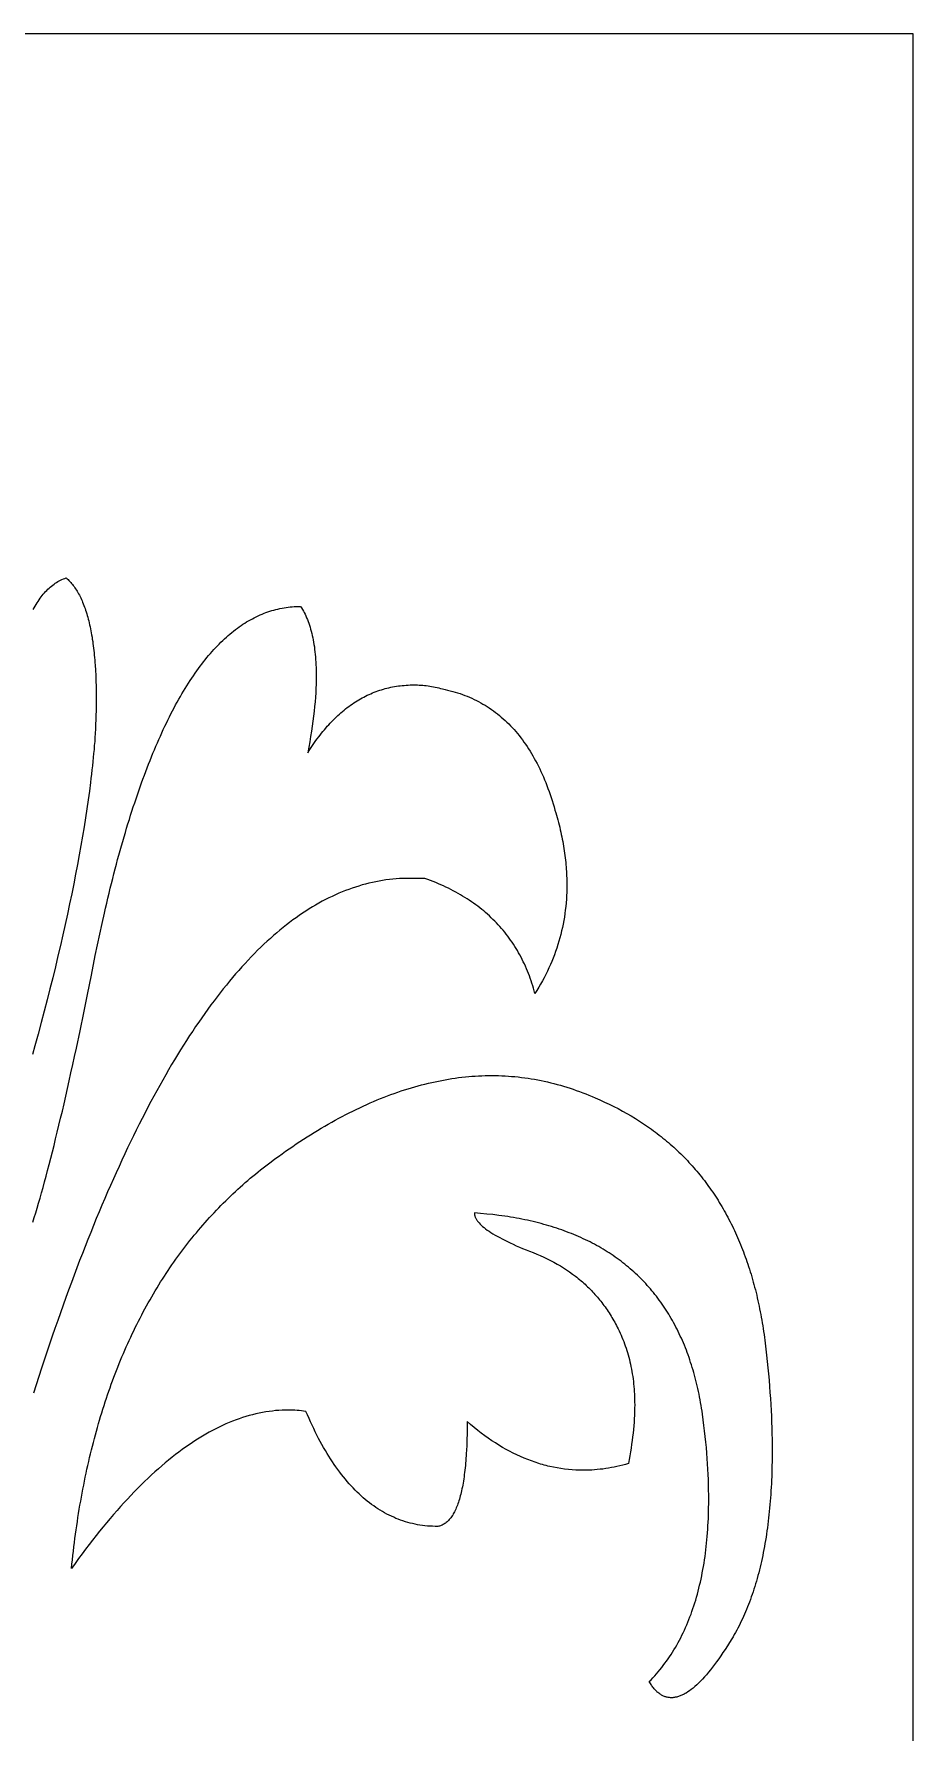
# Model space of a CAD drawing. Extents: x -128 to 128, y -212 to 212.
# Drawn here: x 9.5 to 127.7, y -16.7 to 211.7 of the extents above; entities that cross this region are included whole.
import ezdxf

# ---------------------------------------------------------------- set-up
doc = ezdxf.new("R2010")
doc.units = 0
doc.layers.add('LAYER_1', color=18, linetype='CONTINUOUS')

msp = doc.modelspace()

# ---------------------------------------------------------------- linework, layer by layer
at = {"layer": 'LAYER_1'}
for points in [[(-127.74, -211.73), (127.74, -211.73), (127.74, 211.73), (-127.74, 211.73)], [(103.37, -4.14), (103.07, -4.63), (102.77, -5.1), (102.47, -5.56), (102.18, -6), (101.89, -6.43), (101.61, -6.84), (101.32, -7.23), (101.04, -7.61), (100.77, -7.97), (100.49, -8.32), (100.22, -8.65), (99.95, -8.97), (99.69, -9.27), (99.43, -9.56), (99.17, -9.83), (98.91, -10.08), (98.66, -10.32), (98.41, -10.55), (98.16, -10.76), (97.92, -10.95), (97.68, -11.13), (97.44, -11.29), (97.21, -11.44), (97.09, -11.5), (96.97, -11.57), (96.86, -11.63), (96.74, -11.68), (96.63, -11.74), (96.52, -11.78), (96.41, -11.83), (96.29, -11.87), (96.18, -11.91), (96.07, -11.94), (95.96, -11.97), (95.85, -11.99), (95.75, -12.01), (95.64, -12.03), (95.53, -12.05), (95.43, -12.06), (95.32, -12.06), (95.21, -12.06), (95.11, -12.06), (95, -12.05), (94.9, -12.04), (94.8, -12.03), (94.69, -12.01), (94.59, -11.99), (94.49, -11.96), (94.39, -11.93), (94.29, -11.89), (94.19, -11.85), (94.09, -11.81), (94, -11.76), (93.9, -11.71), (93.8, -11.65), (93.71, -11.59), (93.62, -11.52), (93.53, -11.45), (93.43, -11.38), (93.34, -11.3), (93.26, -11.22), (93.17, -11.13), (93.08, -11.04), (92.99, -10.95), (92.91, -10.85), (92.83, -10.74), (92.74, -10.64), (92.66, -10.53), (92.58, -10.41), (92.5, -10.29), (92.42, -10.16), (92.35, -10.04), (92.27, -9.9), (92.52, -9.65), (92.76, -9.38), (93.01, -9.12), (93.24, -8.85), (93.47, -8.57), (93.7, -8.3), (93.93, -8.02), (94.15, -7.73), (94.37, -7.44), (94.58, -7.15), (94.79, -6.85), (94.99, -6.55), (95.19, -6.24), (95.39, -5.93), (95.58, -5.62), (95.77, -5.3), (95.96, -4.98), (96.14, -4.66), (96.32, -4.33), (96.49, -4), (96.66, -3.66), (96.83, -3.32), (96.99, -2.97), (97.15, -2.63), (97.3, -2.27), (97.45, -1.92), (97.6, -1.56), (97.74, -1.19), (97.88, -0.83), (98.01, -0.45), (98.14, -0.08), (98.27, 0.3), (98.39, 0.69), (98.51, 1.07), (98.62, 1.47), (98.74, 1.86), (98.84, 2.26), (98.95, 2.66), (99.04, 3.07), (99.14, 3.48), (99.23, 3.9), (99.32, 4.31), (99.4, 4.74), (99.48, 5.16), (99.56, 5.59), (99.63, 6.03), (99.7, 6.47), (99.76, 6.91), (99.82, 7.36), (99.88, 7.81), (99.93, 8.26), (99.98, 8.72), (100.02, 9.18), (100.07, 9.64), (100.1, 10.11), (100.14, 10.59), (100.16, 11.06), (100.19, 11.54), (100.21, 12.03), (100.23, 12.52), (100.24, 13.01), (100.25, 13.51), (100.26, 14.01), (100.26, 14.51), (100.26, 15.19), (100.25, 15.88), (100.23, 16.57), (100.21, 17.27), (100.18, 17.97), (100.15, 18.68), (100.11, 19.4), (100.06, 20.12), (100.01, 20.85), (99.94, 21.58), (99.87, 22.32), (99.8, 23.07), (99.71, 23.82), (99.62, 24.57), (99.53, 25.33), (99.42, 26.09), (99.36, 26.48), (99.3, 26.87), (99.24, 27.25), (99.17, 27.64), (99.1, 28.02), (99.03, 28.39), (98.96, 28.77), (98.88, 29.14), (98.8, 29.51), (98.71, 29.87), (98.63, 30.23), (98.54, 30.59), (98.45, 30.95), (98.35, 31.31), (98.25, 31.66), (98.15, 32.01), (98.05, 32.35), (97.94, 32.69), (97.83, 33.04), (97.72, 33.37), (97.61, 33.71), (97.49, 34.04), (97.37, 34.37), (97.25, 34.69), (97.12, 35.02), (96.99, 35.34), (96.86, 35.66), (96.72, 35.97), (96.59, 36.28), (96.44, 36.59), (96.3, 36.9), (96.15, 37.2), (96.01, 37.5), (95.85, 37.8), (95.7, 38.09), (95.54, 38.39), (95.38, 38.68), (95.22, 38.96), (95.05, 39.25), (94.88, 39.53), (94.71, 39.81), (94.53, 40.08), (94.36, 40.35), (94.17, 40.62), (93.99, 40.89), (93.8, 41.15), (93.61, 41.41), (93.42, 41.67), (93.23, 41.93), (93.03, 42.18), (92.83, 42.43), (92.62, 42.68), (92.42, 42.92), (92.21, 43.16), (92, 43.4), (91.78, 43.64), (91.56, 43.87), (91.34, 44.1), (91.12, 44.33), (90.89, 44.55), (90.66, 44.77), (90.43, 44.99), (90.19, 45.21), (89.95, 45.42), (89.71, 45.63), (89.47, 45.84), (89.22, 46.04), (88.97, 46.24), (88.72, 46.44), (88.47, 46.64), (88.21, 46.83), (87.95, 47.02), (87.68, 47.21), (87.41, 47.4), (87.14, 47.58), (86.87, 47.76), (86.6, 47.93), (86.32, 48.11), (86.04, 48.28), (85.75, 48.44), (85.47, 48.61), (85.18, 48.77), (84.88, 48.93), (84.59, 49.09), (84.29, 49.24), (83.99, 49.39), (83.68, 49.54), (83.38, 49.68), (83.07, 49.82), (82.75, 49.96), (82.44, 50.1), (82.12, 50.23), (81.8, 50.36), (81.47, 50.49), (81.15, 50.62), (80.81, 50.74), (80.48, 50.86), (80.15, 50.98), (79.81, 51.09), (79.47, 51.2), (79.12, 51.31), (78.77, 51.41), (78.42, 51.51), (78.07, 51.61), (77.71, 51.71), (77.36, 51.8), (76.99, 51.9), (76.63, 51.98), (76.26, 52.07), (75.89, 52.15), (75.52, 52.23), (75.14, 52.31), (74.76, 52.38), (74.38, 52.45), (74, 52.52), (73.61, 52.58), (73.22, 52.65), (72.82, 52.71), (72.43, 52.76), (72.03, 52.82), (71.22, 52.92), (70.4, 53), (69.57, 53.08), (68.73, 53.14), (68.73, 53.07), (68.74, 53), (68.75, 52.93), (68.76, 52.86), (68.78, 52.79), (68.8, 52.72), (68.83, 52.64), (68.86, 52.57), (68.89, 52.49), (68.92, 52.42), (68.97, 52.35), (69.01, 52.27), (69.06, 52.19), (69.11, 52.12), (69.17, 52.04), (69.23, 51.96), (69.36, 51.81), (69.51, 51.65), (69.67, 51.49), (69.85, 51.33), (70.04, 51.17), (70.25, 51.01), (70.47, 50.84), (70.71, 50.68), (70.97, 50.51), (71.24, 50.34), (71.52, 50.17), (71.82, 50), (72.14, 49.82), (72.47, 49.65), (72.82, 49.47), (73.18, 49.29), (73.56, 49.11), (73.95, 48.93), (74.36, 48.74), (74.79, 48.56), (75.23, 48.37), (75.68, 48.19), (76.15, 48), (76.63, 47.81), (77.12, 47.61), (77.6, 47.41), (78.07, 47.2), (78.54, 46.98), (78.99, 46.75), (79.44, 46.51), (79.88, 46.27), (80.31, 46.02), (80.73, 45.76), (81.14, 45.49), (81.54, 45.21), (81.94, 44.93), (82.33, 44.64), (82.52, 44.49), (82.71, 44.34), (82.89, 44.18), (83.08, 44.03), (83.26, 43.87), (83.44, 43.71), (83.62, 43.55), (83.79, 43.39), (83.97, 43.22), (84.14, 43.05), (84.31, 42.88), (84.47, 42.71), (84.64, 42.54), (84.8, 42.36), (84.96, 42.19), (85.12, 42.01), (85.28, 41.83), (85.43, 41.64), (85.58, 41.46), (85.73, 41.27), (85.88, 41.08), (86.03, 40.89), (86.17, 40.69), (86.31, 40.5), (86.45, 40.3), (86.59, 40.1), (86.72, 39.9), (86.86, 39.7), (86.99, 39.49), (87.12, 39.28), (87.24, 39.07), (87.37, 38.86), (87.49, 38.65), (87.61, 38.43), (87.73, 38.21), (87.84, 37.99), (87.96, 37.77), (88.07, 37.55), (88.2, 37.27), (88.34, 36.99), (88.46, 36.71), (88.59, 36.42), (88.71, 36.13), (88.82, 35.84), (88.93, 35.55), (89.04, 35.25), (89.14, 34.96), (89.24, 34.65), (89.33, 34.35), (89.42, 34.04), (89.5, 33.73), (89.59, 33.42), (89.66, 33.1), (89.73, 32.79), (89.8, 32.47), (89.87, 32.14), (89.92, 31.82), (89.98, 31.49), (90.03, 31.16), (90.08, 30.82), (90.12, 30.49), (90.16, 30.15), (90.19, 29.81), (90.22, 29.46), (90.24, 29.12), (90.26, 28.77), (90.28, 28.42), (90.29, 28.06), (90.29, 27.71), (90.3, 27.35), (90.29, 26.89), (90.28, 26.42), (90.27, 25.95), (90.24, 25.47), (90.21, 24.99), (90.17, 24.51), (90.13, 24.02), (90.08, 23.53), (90.02, 23.03), (89.96, 22.53), (89.89, 22.02), (89.82, 21.51), (89.74, 21), (89.65, 20.48), (89.56, 19.96), (89.46, 19.43), (89.07, 19.32), (88.69, 19.22), (88.3, 19.13), (87.92, 19.04), (87.54, 18.96), (87.16, 18.88), (86.78, 18.82), (86.4, 18.76), (86.02, 18.7), (85.64, 18.66), (85.27, 18.62), (84.89, 18.59), (84.52, 18.56), (84.15, 18.55), (83.77, 18.53), (83.4, 18.53), (82.89, 18.54), (82.39, 18.56), (81.88, 18.59), (81.38, 18.63), (80.88, 18.69), (80.37, 18.76), (79.87, 18.84), (79.37, 18.94), (78.88, 19.05), (78.63, 19.1), (78.38, 19.17), (78.13, 19.23), (77.88, 19.3), (77.64, 19.37), (77.39, 19.45), (76.9, 19.6), (76.41, 19.78), (75.91, 19.96), (75.43, 20.16), (74.94, 20.37), (74.45, 20.59), (73.97, 20.83), (73.48, 21.08), (73, 21.34), (72.52, 21.61), (72.03, 21.9), (71.56, 22.2), (71.08, 22.51), (70.6, 22.84), (70.12, 23.18), (69.65, 23.53), (69.18, 23.9), (68.7, 24.28), (68.23, 24.67), (67.76, 25.07), (67.76, 24.24), (67.75, 23.44), (67.73, 22.67), (67.7, 21.92), (67.67, 21.19), (67.65, 20.84), (67.63, 20.49), (67.6, 20.15), (67.58, 19.82), (67.55, 19.49), (67.52, 19.16), (67.49, 18.85), (67.45, 18.54), (67.42, 18.23), (67.38, 17.94), (67.34, 17.65), (67.3, 17.36), (67.26, 17.08), (67.21, 16.81), (67.17, 16.54), (67.12, 16.28), (67.07, 16.03), (67.01, 15.78), (66.96, 15.54), (66.9, 15.3), (66.84, 15.07), (66.78, 14.85), (66.72, 14.63), (66.65, 14.42), (66.59, 14.22), (66.52, 14.02), (66.45, 13.83), (66.38, 13.64), (66.3, 13.46), (66.23, 13.29), (66.15, 13.12), (66.07, 12.96), (65.99, 12.8), (65.9, 12.65), (65.82, 12.51), (65.73, 12.38), (65.64, 12.25), (65.55, 12.12), (65.45, 12), (65.36, 11.89), (65.26, 11.79), (65.16, 11.69), (65.06, 11.59), (64.96, 11.51), (64.85, 11.42), (64.74, 11.35), (64.63, 11.28), (64.52, 11.22), (64.41, 11.16), (64.29, 11.11), (64.18, 11.07), (64.06, 11.03), (63.94, 11), (63.81, 10.97), (63.46, 10.98), (63.12, 10.99), (62.77, 11.01), (62.43, 11.03), (62.09, 11.07), (61.75, 11.11), (61.41, 11.16), (61.08, 11.21), (60.75, 11.28), (60.42, 11.35), (60.1, 11.43), (59.77, 11.52), (59.45, 11.61), (59.13, 11.71), (58.81, 11.82), (58.5, 11.94), (58.19, 12.06), (57.88, 12.2), (57.57, 12.34), (57.26, 12.48), (56.96, 12.64), (56.66, 12.8), (56.36, 12.97), (56.06, 13.15), (55.77, 13.33), (55.48, 13.53), (55.19, 13.73), (54.9, 13.94), (54.62, 14.15), (54.33, 14.37), (54.05, 14.6), (53.78, 14.84), (53.5, 15.09), (53.23, 15.34), (52.96, 15.6), (52.69, 15.87), (52.42, 16.15), (52.16, 16.43), (51.89, 16.72), (51.63, 17.02), (51.38, 17.32), (51.12, 17.64), (50.87, 17.96), (50.62, 18.29), (50.37, 18.62), (50.12, 18.97), (49.88, 19.32), (49.64, 19.68), (49.4, 20.05), (49.16, 20.42), (48.92, 20.8), (48.69, 21.19), (48.46, 21.59), (48.23, 21.99), (48.01, 22.4), (47.78, 22.82), (47.56, 23.25), (47.34, 23.68), (47.12, 24.13), (46.91, 24.58), (46.7, 25.03), (46.49, 25.5), (46.28, 25.97), (46.07, 26.45), (45.77, 26.49), (45.47, 26.53), (45.18, 26.56), (44.88, 26.58), (44.6, 26.6), (44.31, 26.62), (44.03, 26.63), (43.76, 26.63), (43.32, 26.62), (42.88, 26.61), (42.44, 26.58), (42, 26.55), (41.56, 26.5), (41.11, 26.44), (40.67, 26.38), (40.23, 26.3), (39.79, 26.21), (39.34, 26.11), (38.9, 26), (38.45, 25.88), (38.01, 25.75), (37.56, 25.61), (37.11, 25.46), (36.67, 25.3), (36.22, 25.13), (35.77, 24.95), (35.32, 24.76), (34.87, 24.55), (34.42, 24.34), (33.97, 24.12), (33.52, 23.88), (33.07, 23.64), (32.62, 23.39), (32.16, 23.12), (31.71, 22.85), (31.26, 22.56), (30.8, 22.26), (30.35, 21.96), (29.89, 21.64), (29.44, 21.31), (28.98, 20.98), (28.52, 20.63), (28.06, 20.27), (27.61, 19.9), (27.15, 19.52), (26.69, 19.13), (26.23, 18.73), (25.77, 18.32), (25.31, 17.9), (24.85, 17.47), (24.38, 17.03), (23.92, 16.57), (23.46, 16.11), (22.99, 15.64), (22.53, 15.15), (22.06, 14.66), (21.6, 14.15), (21.13, 13.64), (20.67, 13.11), (20.2, 12.58), (19.73, 12.03), (19.26, 11.48), (18.79, 10.91), (18.32, 10.33), (17.85, 9.74), (17.38, 9.14), (16.91, 8.54), (16.44, 7.92), (15.97, 7.29), (15.49, 6.65), (15.02, 6), (14.54, 5.33), (14.6, 5.92), (14.67, 6.5), (14.73, 7.08), (14.8, 7.65), (14.86, 8.23), (14.94, 8.8), (15.01, 9.37), (15.09, 9.93), (15.16, 10.5), (15.24, 11.06), (15.33, 11.62), (15.41, 12.18), (15.5, 12.73), (15.59, 13.28), (15.68, 13.83), (15.78, 14.38), (15.87, 14.92), (15.97, 15.46), (16.08, 16), (16.18, 16.54), (16.29, 17.07), (16.4, 17.61), (16.51, 18.14), (16.62, 18.66), (16.74, 19.19), (16.86, 19.71), (16.98, 20.23), (17.1, 20.75), (17.23, 21.26), (17.35, 21.77), (17.49, 22.28), (17.62, 22.79), (17.75, 23.3), (17.89, 23.8), (18.03, 24.3), (18.17, 24.8), (18.32, 25.29), (18.46, 25.78), (18.61, 26.27), (18.77, 26.76), (18.92, 27.25), (19.08, 27.73), (19.24, 28.21), (19.4, 28.69), (19.56, 29.16), (19.73, 29.64), (19.89, 30.11), (20.07, 30.57), (20.24, 31.04), (20.41, 31.5), (20.59, 31.96), (20.77, 32.42), (20.95, 32.88), (21.14, 33.33), (21.33, 33.78), (21.52, 34.23), (21.71, 34.68), (21.9, 35.12), (22.1, 35.56), (22.3, 36), (22.5, 36.43), (22.7, 36.87), (22.91, 37.3), (23.12, 37.73), (23.33, 38.15), (23.54, 38.58), (23.76, 39), (23.98, 39.42), (24.2, 39.83), (24.42, 40.25), (24.65, 40.66), (24.87, 41.07), (25.1, 41.47), (25.34, 41.88), (25.57, 42.28), (25.81, 42.68), (26.05, 43.08), (26.29, 43.47), (26.53, 43.86), (26.78, 44.25), (27.03, 44.64), (27.28, 45.02), (27.54, 45.4), (27.79, 45.78), (28.05, 46.16), (28.31, 46.54), (28.57, 46.91), (28.84, 47.28), (29.11, 47.64), (29.38, 48.01), (29.65, 48.37), (29.93, 48.73), (30.2, 49.09), (30.48, 49.44), (30.76, 49.8), (31.05, 50.15), (31.34, 50.49), (31.63, 50.84), (31.92, 51.18), (32.21, 51.52), (32.51, 51.86), (32.81, 52.19), (33.11, 52.53), (33.41, 52.86), (33.72, 53.18), (34.03, 53.51), (34.34, 53.83), (34.65, 54.15), (34.96, 54.47), (35.28, 54.79), (35.6, 55.1), (35.92, 55.41), (36.25, 55.72), (36.58, 56.02), (36.91, 56.33), (37.24, 56.63), (37.57, 56.93), (37.91, 57.22), (38.25, 57.51), (38.59, 57.81), (38.93, 58.09), (39.28, 58.38), (39.63, 58.66), (39.98, 58.94), (40.33, 59.22), (40.69, 59.5), (41.05, 59.77), (41.41, 60.04), (41.89, 60.4), (42.37, 60.75), (42.86, 61.1), (43.34, 61.44), (43.82, 61.77), (44.3, 62.1), (44.78, 62.43), (45.26, 62.75), (45.74, 63.06), (46.22, 63.37), (46.7, 63.67), (47.17, 63.96), (47.65, 64.25), (48.13, 64.54), (48.6, 64.82), (49.08, 65.09), (49.55, 65.36), (50.02, 65.62), (50.5, 65.88), (50.97, 66.13), (51.44, 66.38), (51.91, 66.62), (52.38, 66.85), (52.85, 67.08), (53.32, 67.3), (53.78, 67.52), (54.25, 67.73), (54.72, 67.94), (55.18, 68.14), (55.65, 68.34), (56.11, 68.53), (56.58, 68.71), (57.04, 68.89), (57.5, 69.06), (57.96, 69.23), (58.43, 69.39), (58.89, 69.55), (59.35, 69.7), (59.81, 69.84), (60.26, 69.98), (60.72, 70.12), (61.18, 70.24), (61.64, 70.37), (62.09, 70.48), (62.55, 70.59), (63, 70.7), (63.46, 70.8), (63.91, 70.89), (64.36, 70.98), (64.82, 71.06), (65.27, 71.14), (65.72, 71.21), (66.17, 71.28), (66.62, 71.34), (67.07, 71.39), (67.52, 71.44), (67.97, 71.48), (68.41, 71.52), (68.86, 71.55), (69.31, 71.58), (69.75, 71.6), (70.2, 71.61), (70.64, 71.62), (71.09, 71.62), (71.53, 71.62), (71.97, 71.61), (72.42, 71.59), (72.86, 71.57), (73.31, 71.55), (73.75, 71.51), (74.19, 71.48), (74.63, 71.43), (75.07, 71.38), (75.51, 71.32), (75.95, 71.26), (76.39, 71.19), (76.83, 71.12), (77.26, 71.04), (77.7, 70.96), (78.14, 70.86), (78.57, 70.77), (79.01, 70.66), (79.44, 70.56), (79.87, 70.44), (80.3, 70.32), (80.74, 70.19), (81.17, 70.06), (81.6, 69.93), (82.02, 69.78), (82.45, 69.63), (82.88, 69.48), (83.31, 69.32), (83.73, 69.15), (84.15, 68.98), (84.58, 68.8), (85, 68.62), (85.63, 68.35), (86.26, 68.06), (86.88, 67.77), (87.48, 67.47), (88.08, 67.17), (88.67, 66.85), (89.26, 66.53), (89.83, 66.19), (90.39, 65.85), (90.95, 65.5), (91.5, 65.14), (91.77, 64.96), (92.04, 64.77), (92.3, 64.59), (92.57, 64.4), (92.83, 64.21), (93.09, 64.02), (93.34, 63.82), (93.6, 63.62), (93.85, 63.42), (94.1, 63.22), (94.35, 63.02), (94.6, 62.81), (94.84, 62.6), (95.08, 62.39), (95.32, 62.18), (95.56, 61.97), (95.8, 61.75), (96.03, 61.53), (96.26, 61.31), (96.49, 61.09), (96.72, 60.87), (96.94, 60.64), (97.17, 60.41), (97.39, 60.18), (97.6, 59.95), (97.82, 59.71), (98.03, 59.47), (98.25, 59.23), (98.45, 58.99), (98.66, 58.75), (98.87, 58.5), (99.07, 58.25), (99.27, 58), (99.47, 57.75), (99.67, 57.5), (99.86, 57.24), (100.05, 56.98), (100.24, 56.72), (100.43, 56.46), (100.61, 56.19), (100.8, 55.93), (100.98, 55.66), (101.16, 55.39), (101.34, 55.11), (101.51, 54.84), (101.68, 54.56), (101.85, 54.28), (102.02, 54), (102.19, 53.71), (102.35, 53.43), (102.51, 53.14), (102.67, 52.85), (102.83, 52.56), (102.98, 52.26), (103.14, 51.96), (103.29, 51.66), (103.44, 51.36), (103.58, 51.06), (103.73, 50.76), (103.87, 50.45), (104.01, 50.14), (104.14, 49.83), (104.28, 49.51), (104.41, 49.2), (104.54, 48.88), (104.67, 48.56), (104.8, 48.24), (104.92, 47.91), (105.05, 47.59), (105.17, 47.26), (105.28, 46.93), (105.4, 46.59), (105.51, 46.26), (105.63, 45.92), (105.73, 45.58), (105.84, 45.24), (105.95, 44.9), (106.05, 44.55), (106.15, 44.2), (106.25, 43.85), (106.34, 43.5), (106.44, 43.15), (106.53, 42.79), (106.62, 42.43), (106.71, 42.07), (106.79, 41.71), (106.87, 41.34), (106.96, 40.98), (107.03, 40.61), (107.11, 40.24), (107.18, 39.86), (107.26, 39.49), (107.33, 39.11), (107.39, 38.73), (107.46, 38.35), (107.52, 37.97), (107.58, 37.58), (107.64, 37.19), (107.7, 36.8), (107.75, 36.41), (107.81, 36.01), (107.86, 35.62), (107.91, 35.22), (107.95, 34.82), (107.99, 34.41), (108.04, 34.01), (108.13, 33.16), (108.21, 32.31), (108.29, 31.48), (108.37, 30.64), (108.44, 29.82), (108.5, 29), (108.55, 28.19), (108.6, 27.39), (108.65, 26.59), (108.69, 25.8), (108.72, 25.01), (108.75, 24.23), (108.77, 23.46), (108.78, 22.69), (108.79, 21.93), (108.79, 21.17), (108.79, 20.66), (108.79, 20.15), (108.78, 19.65), (108.77, 19.15), (108.76, 18.66), (108.75, 18.17), (108.73, 17.68), (108.71, 17.19), (108.69, 16.71), (108.66, 16.24), (108.63, 15.76), (108.6, 15.29), (108.57, 14.83), (108.53, 14.37), (108.5, 13.91), (108.45, 13.45), (108.41, 13), (108.36, 12.55), (108.32, 12.11), (108.26, 11.67), (108.21, 11.23), (108.15, 10.8), (108.09, 10.37), (108.03, 9.94), (107.97, 9.52), (107.9, 9.1), (107.83, 8.69), (107.76, 8.28), (107.68, 7.87), (107.6, 7.47), (107.52, 7.07), (107.44, 6.67), (107.35, 6.28), (107.26, 5.89), (107.17, 5.5), (107.08, 5.12), (106.98, 4.74), (106.88, 4.36), (106.78, 3.99), (106.67, 3.62), (106.57, 3.26), (106.46, 2.9), (106.35, 2.54), (106.23, 2.19), (106.11, 1.84), (105.99, 1.49), (105.87, 1.15), (105.74, 0.81), (105.61, 0.47), (105.48, 0.14), (105.35, -0.19), (105.21, -0.52), (105.07, -0.84), (104.93, -1.16), (104.79, -1.47), (104.64, -1.78), (104.49, -2.09), (104.34, -2.39), (104.18, -2.69), (104.03, -2.99), (103.87, -3.28), (103.7, -3.57), (103.54, -3.86)]]:
    msp.add_lwpolyline(points, close=True, dxfattribs=at)
for points in [[(9.39, 134.3), (9.51, 134.53), (9.64, 134.76), (9.77, 134.99), (9.9, 135.2), (10.04, 135.41), (10.18, 135.62), (10.32, 135.82), (10.46, 136.01), (10.6, 136.19), (10.75, 136.37), (10.9, 136.55), (11.05, 136.72), (11.21, 136.88), (11.37, 137.03), (11.53, 137.18), (11.69, 137.32), (11.85, 137.46), (12.02, 137.59), (12.19, 137.72), (12.36, 137.84), (12.54, 137.95), (12.72, 138.06), (12.89, 138.16), (13.08, 138.25), (13.26, 138.34), (13.45, 138.42), (13.64, 138.5), (13.83, 138.57), (13.95, 138.46), (14.08, 138.34), (14.2, 138.22), (14.32, 138.09), (14.44, 137.96), (14.55, 137.83), (14.66, 137.69), (14.78, 137.55), (14.88, 137.4), (14.99, 137.25), (15.1, 137.09), (15.2, 136.93), (15.3, 136.76), (15.4, 136.59), (15.5, 136.42), (15.6, 136.24), (15.69, 136.06), (15.78, 135.87), (15.87, 135.68), (15.96, 135.48), (16.04, 135.28), (16.13, 135.07), (16.21, 134.86), (16.29, 134.65), (16.37, 134.43), (16.44, 134.21), (16.52, 133.98), (16.59, 133.75), (16.66, 133.51), (16.73, 133.27), (16.79, 133.02), (16.86, 132.77), (16.92, 132.52), (16.98, 132.26), (17.04, 131.99), (17.09, 131.73), (17.15, 131.45), (17.2, 131.18), (17.25, 130.9), (17.3, 130.61), (17.34, 130.32), (17.39, 130.03), (17.43, 129.73), (17.47, 129.42), (17.51, 129.12), (17.55, 128.8), (17.58, 128.49), (17.61, 128.17), (17.64, 127.84), (17.67, 127.51), (17.7, 127.18), (17.72, 126.84), (17.77, 126.15), (17.8, 125.44), (17.83, 124.71), (17.85, 123.97), (17.86, 123.21), (17.87, 122.43), (17.86, 121.85), (17.86, 121.26), (17.85, 120.67), (17.83, 120.08), (17.82, 119.48), (17.79, 118.87), (17.77, 118.26), (17.74, 117.63), (17.7, 117.1), (17.66, 116.57), (17.61, 116.04), (17.57, 115.5), (17.52, 114.95), (17.46, 114.4), (17.41, 113.85), (17.35, 113.3), (17.29, 112.74), (17.22, 112.17), (17.16, 111.6), (17.09, 111.03), (16.94, 109.87), (16.78, 108.7), (16.61, 107.51), (16.43, 106.31), (16.23, 105.08), (16.03, 103.84), (15.81, 102.59), (15.59, 101.32), (15.35, 100.03), (15.1, 98.73), (14.84, 97.41), (14.57, 96.07), (14.29, 94.72), (14, 93.35), (13.69, 91.96), (13.38, 90.56), (13.05, 89.14), (12.71, 87.71), (12.37, 86.26), (12.01, 84.79), (11.64, 83.31), (11.26, 81.81), (10.87, 80.29), (10.46, 78.76), (10.05, 77.21), (9.63, 75.64), (9.31, 74.47)], [(9.33, 51.92), (9.52, 52.52), (9.72, 53.15), (9.91, 53.79), (10.11, 54.45), (10.31, 55.14), (10.51, 55.84), (10.71, 56.57), (10.92, 57.31), (11.13, 58.08), (11.33, 58.87), (11.55, 59.67), (11.76, 60.5), (11.97, 61.35), (12.19, 62.21), (12.41, 63.1), (12.63, 64.01), (12.85, 64.94), (13.08, 65.88), (13.31, 66.85), (13.54, 67.84), (13.77, 68.85), (14, 69.88), (14.24, 70.93), (14.47, 72), (14.71, 73.09), (14.95, 74.2), (15.2, 75.33), (15.69, 77.65), (16.19, 80.06), (16.7, 82.54), (17.21, 85.11), (17.74, 87.76), (18.04, 89.21), (18.34, 90.65), (18.65, 92.06), (18.96, 93.45), (19.12, 94.13), (19.28, 94.81), (19.44, 95.48), (19.6, 96.15), (19.76, 96.81), (19.92, 97.47), (20.09, 98.12), (20.25, 98.77), (20.42, 99.41), (20.59, 100.04), (20.75, 100.67), (20.92, 101.29), (21.09, 101.91), (21.27, 102.52), (21.44, 103.12), (21.61, 103.72), (21.79, 104.31), (21.96, 104.9), (22.14, 105.48), (22.32, 106.06), (22.49, 106.63), (22.67, 107.2), (22.85, 107.75), (23.04, 108.31), (23.22, 108.86), (23.4, 109.4), (23.59, 109.93), (23.77, 110.46), (23.96, 110.99), (24.15, 111.51), (24.34, 112.02), (24.53, 112.53), (24.72, 113.03), (24.91, 113.53), (25.1, 114.02), (25.3, 114.5), (25.49, 114.98), (25.69, 115.45), (25.89, 115.92), (26.09, 116.38), (26.29, 116.84), (26.49, 117.29), (26.69, 117.73), (26.89, 118.17), (27.09, 118.6), (27.3, 119.03), (27.5, 119.45), (27.71, 119.87), (27.92, 120.28), (28.13, 120.68), (28.34, 121.08), (28.55, 121.47), (28.76, 121.86), (28.98, 122.24), (29.19, 122.62), (29.4, 122.99), (29.62, 123.35), (29.84, 123.71), (30.06, 124.06), (30.28, 124.41), (30.5, 124.75), (30.72, 125.08), (30.94, 125.41), (31.16, 125.74), (31.39, 126.06), (31.61, 126.37), (31.84, 126.68), (32.07, 126.98), (32.3, 127.27), (32.53, 127.56), (32.76, 127.85), (32.99, 128.12), (33.22, 128.4), (33.46, 128.66), (33.69, 128.92), (33.93, 129.18), (34.17, 129.43), (34.4, 129.67), (34.64, 129.91), (34.88, 130.14), (35.13, 130.37), (35.37, 130.59), (35.61, 130.8), (35.86, 131.01), (36.1, 131.22), (36.35, 131.41), (36.6, 131.61), (36.85, 131.79), (37.09, 131.97), (37.35, 132.15), (37.6, 132.32), (37.85, 132.48), (38.1, 132.64), (38.36, 132.79), (38.62, 132.94), (38.87, 133.08), (39.13, 133.21), (39.39, 133.34), (39.65, 133.46), (39.91, 133.58), (40.17, 133.69), (40.44, 133.8), (40.7, 133.9), (40.97, 133.99), (41.23, 134.08), (41.5, 134.17), (41.77, 134.24), (42.04, 134.32), (42.31, 134.38), (42.58, 134.44), (42.86, 134.5), (43.13, 134.55), (43.4, 134.59), (43.68, 134.63), (43.96, 134.66), (44.24, 134.68), (44.51, 134.7), (44.79, 134.72), (45.08, 134.73), (45.36, 134.73), (45.49, 134.53), (45.61, 134.32), (45.73, 134.11), (45.85, 133.89), (45.96, 133.67), (46.07, 133.44), (46.17, 133.2), (46.27, 132.96), (46.37, 132.72), (46.46, 132.46), (46.55, 132.2), (46.63, 131.94), (46.71, 131.67), (46.79, 131.39), (46.86, 131.1), (46.93, 130.81), (46.99, 130.52), (47.05, 130.22), (47.11, 129.91), (47.16, 129.6), (47.21, 129.28), (47.25, 128.95), (47.29, 128.62), (47.33, 128.28), (47.36, 127.94), (47.38, 127.59), (47.41, 127.24), (47.43, 126.88), (47.44, 126.51), (47.45, 126.13), (47.46, 125.76), (47.46, 125.37), (47.46, 124.82), (47.44, 124.26), (47.42, 123.69), (47.39, 123.1), (47.35, 122.5), (47.3, 121.88), (47.24, 121.26), (47.18, 120.62), (47.1, 119.96), (47.02, 119.3), (46.92, 118.62), (46.82, 117.93), (46.71, 117.23), (46.59, 116.51), (46.46, 115.79), (46.32, 115.05), (46.5, 115.33), (46.68, 115.61), (46.86, 115.88), (47.05, 116.15), (47.23, 116.42), (47.41, 116.68), (47.6, 116.93), (47.79, 117.18), (47.98, 117.43), (48.17, 117.67), (48.36, 117.91), (48.56, 118.14), (48.75, 118.37), (48.95, 118.6), (49.14, 118.82), (49.34, 119.03), (49.55, 119.24), (49.75, 119.45), (49.95, 119.65), (50.16, 119.85), (50.36, 120.05), (50.57, 120.24), (50.78, 120.42), (50.99, 120.6), (51.2, 120.78), (51.42, 120.95), (51.63, 121.11), (51.85, 121.28), (52.07, 121.44), (52.29, 121.59), (52.51, 121.74), (52.73, 121.88), (52.95, 122.02), (53.18, 122.16), (53.41, 122.29), (53.63, 122.42), (53.86, 122.54), (54.1, 122.66), (54.33, 122.77), (54.56, 122.88), (54.8, 122.99), (55.03, 123.09), (55.27, 123.18), (55.51, 123.28), (55.75, 123.36), (56, 123.45), (56.24, 123.52), (56.49, 123.6), (56.73, 123.67), (56.98, 123.73), (57.23, 123.79), (57.48, 123.85), (57.74, 123.9), (57.99, 123.95), (58.25, 123.99), (58.51, 124.03), (58.76, 124.06), (59.02, 124.09), (59.29, 124.11), (59.55, 124.14), (59.81, 124.15), (60.08, 124.16), (60.35, 124.17), (60.62, 124.17), (60.85, 124.17), (61.08, 124.16), (61.31, 124.15), (61.55, 124.14), (61.78, 124.12), (62.02, 124.1), (62.26, 124.07), (62.5, 124.04), (62.74, 124), (62.98, 123.96), (63.22, 123.92), (63.47, 123.87), (63.71, 123.81), (63.95, 123.76), (64.2, 123.7), (64.44, 123.63), (64.79, 123.56), (65.14, 123.48), (65.48, 123.39), (65.82, 123.3), (66.15, 123.21), (66.48, 123.1), (66.81, 123), (67.13, 122.88), (67.46, 122.76), (67.77, 122.64), (68.09, 122.51), (68.4, 122.37), (68.7, 122.23), (69, 122.08), (69.3, 121.92), (69.6, 121.76), (69.89, 121.6), (70.18, 121.43), (70.46, 121.25), (70.74, 121.07), (71.02, 120.88), (71.3, 120.68), (71.57, 120.48), (71.83, 120.28), (72.1, 120.06), (72.36, 119.85), (72.61, 119.62), (72.86, 119.39), (73.11, 119.16), (73.36, 118.92), (73.6, 118.67), (73.84, 118.42), (74.07, 118.16), (74.3, 117.9), (74.53, 117.63), (74.76, 117.35), (74.98, 117.07), (75.19, 116.78), (75.41, 116.49), (75.62, 116.19), (75.82, 115.89), (76.02, 115.58), (76.22, 115.26), (76.42, 114.94), (76.61, 114.62), (76.8, 114.28), (76.98, 113.95), (77.16, 113.6), (77.34, 113.25), (77.52, 112.9), (77.69, 112.53), (77.85, 112.17), (78.02, 111.79), (78.18, 111.42), (78.33, 111.03), (78.49, 110.64), (78.63, 110.24), (78.78, 109.84), (78.92, 109.44), (79.06, 109.02), (79.19, 108.6), (79.33, 108.18), (79.45, 107.75), (79.58, 107.31), (79.68, 106.98), (79.77, 106.65), (79.87, 106.32), (79.96, 106), (80.05, 105.67), (80.13, 105.34), (80.21, 105.02), (80.29, 104.69), (80.36, 104.37), (80.43, 104.05), (80.5, 103.73), (80.56, 103.41), (80.62, 103.09), (80.68, 102.78), (80.73, 102.46), (80.79, 102.15), (80.83, 101.83), (80.88, 101.52), (80.92, 101.21), (80.96, 100.9), (80.99, 100.6), (81.02, 100.29), (81.05, 99.98), (81.08, 99.68), (81.1, 99.38), (81.12, 99.08), (81.14, 98.78), (81.15, 98.48), (81.16, 98.18), (81.17, 97.88), (81.17, 97.59), (81.17, 97.3), (81.17, 96.8), (81.16, 96.31), (81.14, 95.82), (81.11, 95.34), (81.07, 94.85), (81.02, 94.37), (80.97, 93.89), (80.91, 93.41), (80.84, 92.94), (80.76, 92.47), (80.67, 92), (80.57, 91.53), (80.47, 91.07), (80.35, 90.6), (80.23, 90.14), (80.1, 89.69), (79.96, 89.23), (79.82, 88.78), (79.66, 88.32), (79.5, 87.88), (79.33, 87.43), (79.15, 86.98), (78.96, 86.54), (78.76, 86.1), (78.56, 85.66), (78.34, 85.23), (78.12, 84.79), (77.89, 84.36), (77.65, 83.93), (77.41, 83.51), (77.15, 83.08), (76.89, 82.66), (76.79, 83.01), (76.69, 83.36), (76.59, 83.7), (76.48, 84.04), (76.37, 84.37), (76.25, 84.71), (76.13, 85.04), (76.01, 85.36), (75.88, 85.68), (75.74, 86), (75.61, 86.32), (75.46, 86.63), (75.32, 86.94), (75.17, 87.24), (75.01, 87.55), (74.85, 87.84), (74.69, 88.14), (74.52, 88.43), (74.35, 88.72), (74.17, 89), (73.99, 89.28), (73.8, 89.56), (73.61, 89.84), (73.42, 90.11), (73.22, 90.38), (73.02, 90.64), (72.81, 90.9), (72.6, 91.16), (72.38, 91.41), (72.16, 91.66), (71.94, 91.91), (71.71, 92.15), (71.48, 92.39), (71.24, 92.63), (71, 92.86), (70.75, 93.09), (70.5, 93.32), (70.25, 93.54), (69.99, 93.76), (69.72, 93.98), (69.46, 94.19), (69.18, 94.4), (68.91, 94.6), (68.63, 94.81), (68.34, 95.01), (68.05, 95.2), (67.76, 95.39), (67.46, 95.58), (67.15, 95.77), (66.85, 95.95), (66.54, 96.13), (66.22, 96.3), (65.9, 96.47), (65.58, 96.64), (65.25, 96.81), (64.91, 96.97), (64.58, 97.13), (64.23, 97.28), (63.89, 97.43), (63.54, 97.58), (63.18, 97.72), (62.82, 97.86), (62.46, 98), (62.09, 98.14), (59.15, 98.14), (58.68, 98.11), (58.22, 98.08), (57.76, 98.04), (57.3, 97.99), (56.84, 97.93), (56.38, 97.86), (55.92, 97.78), (55.46, 97.7), (55.01, 97.6), (54.55, 97.5), (54.09, 97.38), (53.64, 97.26), (53.19, 97.12), (52.74, 96.98), (52.28, 96.83), (51.83, 96.67), (51.38, 96.5), (50.94, 96.32), (50.49, 96.14), (50.04, 95.94), (49.59, 95.73), (49.15, 95.52), (48.71, 95.29), (48.26, 95.06), (47.82, 94.82), (47.38, 94.56), (46.94, 94.3), (46.5, 94.03), (46.06, 93.75), (45.62, 93.47), (45.18, 93.17), (44.75, 92.86), (44.31, 92.55), (43.88, 92.22), (43.44, 91.89), (43.01, 91.54), (42.58, 91.19), (42.15, 90.83), (41.72, 90.46), (41.29, 90.08), (40.86, 89.69), (40.43, 89.29), (40, 88.88), (39.58, 88.47), (39.15, 88.04), (38.73, 87.61), (38.3, 87.16), (37.88, 86.71), (37.46, 86.25), (37.04, 85.77), (36.62, 85.29), (36.2, 84.8), (35.78, 84.31), (35.37, 83.8), (34.95, 83.28), (34.53, 82.75), (34.12, 82.22), (33.71, 81.67), (33.29, 81.12), (32.88, 80.56), (32.47, 79.98), (32.06, 79.4), (31.65, 78.81), (31.24, 78.21), (30.84, 77.6), (30.43, 76.99), (30.02, 76.36), (29.62, 75.72), (29.22, 75.08), (28.81, 74.42), (28.41, 73.76), (28.01, 73.09), (27.61, 72.4), (27.21, 71.71), (26.81, 71.01), (26.41, 70.3), (26.02, 69.58), (25.62, 68.86), (25.22, 68.12), (24.83, 67.37), (24.44, 66.62), (24.04, 65.85), (23.65, 65.08), (23.26, 64.3), (22.87, 63.51), (22.48, 62.71), (22.09, 61.9), (21.71, 61.08), (21.32, 60.25), (20.93, 59.41), (20.55, 58.56), (20.17, 57.71), (19.78, 56.84), (19.4, 55.97), (19.02, 55.09), (18.64, 54.19), (18.26, 53.29), (17.88, 52.38), (17.5, 51.46), (17.13, 50.53), (16.75, 49.59), (16.38, 48.65), (16, 47.69), (15.63, 46.73), (15.26, 45.75), (14.89, 44.77), (14.52, 43.77), (14.15, 42.77), (13.78, 41.76), (13.41, 40.74), (13.04, 39.71), (12.68, 38.67), (12.31, 37.62), (11.95, 36.57), (11.58, 35.5), (11.22, 34.43), (10.86, 33.34), (10.5, 32.25), (10.14, 31.15), (9.78, 30.03), (9.42, 28.91)]]:
    msp.add_lwpolyline(points, dxfattribs=at)

doc.saveas('drawing.dxf')
